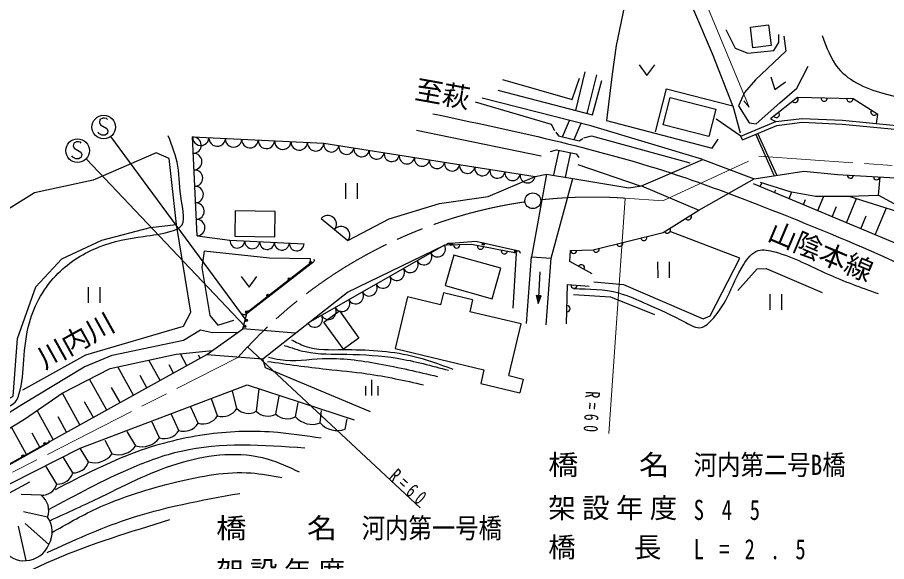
# Model space of a CAD drawing. Units: millimetres, scale not verified. Extents: x 40000 to 680000, y 20000 to 380000.
# Drawn here: x 99824 to 210422, y 264626 to 333853 of the extents above; entities that cross this region are included whole.
import ezdxf
from ezdxf.enums import TextEntityAlignment as Align

# ---------------------------------------------------------------- set-up
doc = ezdxf.new("R2010")
doc.units = ezdxf.units.MM
doc.header["$LTSCALE"] = 1000
doc.linetypes.add('CHAIN', pattern=[18.5, 12, -1.5, 3.5, -1.5])
for name, color, linetype, lineweight in [('M-BGD', 7, 'Continuous', 25), ('M-BMK', 2, 'CHAIN', 13), ('M-BMK-SRVR', 3, 'Continuous', 25), ('M-STR-HTXT', 7, 'Continuous', 13), ('M-STR-STRC', 7, 'Continuous', 25)]:
    doc.layers.add(name, color=color, linetype=linetype, lineweight=lineweight)
doc.layers.add('M-BMK-HTXT', color=7, linetype='Continuous')
doc.layers.add('M-STR-STR1', color=1, linetype='Continuous')
doc.styles.add('ＭＳ ゴシック', font='')
doc.styles.get('ＭＳ ゴシック').set_extended_font_data('MS Gothic')

msp = doc.modelspace()

# ---------------------------------------------------------------- linework, layer by layer
at = {"layer": 'M-BGD'}
for p, q in [((170878, 321999), (172077, 326913)), ((172330, 321622), (173534, 326557)), ((169196, 318663), (170084, 320758)), ((170674, 318307), (171556, 320387)), ((150588, 319498), (166470, 316237)), ((196167, 313640), (193773, 318980)), ((196441, 313762), (194047, 319103)), ((168091, 313837), (168758, 316936)), ((169558, 313521), (170231, 316651)), ((187051, 315761), (193585, 313310)), ((171134, 315140), (179056, 312406)), ((167154, 313924), (165242, 303395)), ((167735, 303210), (170512, 313361)), ((204152, 313889), (214157, 313292)), ((141578, 312764), (141579, 310764)), ((143099, 310764), (143098, 312764)), ((179218, 312433), (186528, 309330)), ((193437, 312726), (229980, 297375)), ((194350, 312342), (194548, 312814)), ((196177, 311575), (196314, 311899)), ((198005, 310807), (198365, 311665)), ((201659, 309272), (202432, 311112)), ((205313, 307737), (206606, 310815)), ((209403, 311220), (212739, 309429)), ((199832, 310039), (200096, 310668)), ((203486, 308504), (204036, 309814)), ((207141, 306969), (207822, 308592)), ((208968, 306202), (210401, 309614)), ((138467, 308265), (141857, 305467)), ((122682, 306062), (126872, 305498)), ((126872, 305498), (136306, 305063)), ((154162, 304868), (136772, 294944)), ((154709, 305120), (155008, 305143)), ((163238, 304222), (163531, 304155)), ((163290, 303881), (162846, 296885)), ((164614, 294917), (165242, 303395)), ((165242, 303395), (167735, 303210)), ((167107, 294733), (167735, 303210)), ((129104, 296276), (137217, 302545)), ((137217, 302545), (137455, 302729)), ((181286, 302738), (181295, 300738)), ((182815, 300744), (182806, 302744)), ((166299, 301496), (166080, 297443)), ((108846, 299525), (108849, 297525)), ((110369, 297528), (110366, 299528)), ((195565, 298661), (195571, 296661)), ((197091, 296666), (197085, 298666)), ((157739, 297930), (157379, 296418)), ((163905, 294865), (157379, 296418)), ((128866, 296092), (129104, 296276)), ((135180, 293689), (128523, 294248)), ((162339, 288286), (163905, 294865)), ((121393, 289550), (120558, 291059)), ((123094, 290490), (122879, 290879)), ((123944, 290961), (131054, 290434)), ((117992, 287669), (116560, 290258)), ((114591, 285787), (112592, 289401)), ((119692, 288609), (119118, 289648)), ((159189, 289036), (158771, 287280)), ((111189, 283906), (109009, 287849)), ((116291, 286728), (115434, 288279)), ((144900, 287752), (144901, 285752)), ((162339, 288286), (164163, 287852)), ((164163, 287852), (163745, 286096)), ((112890, 284847), (111814, 286792)), ((130227, 283746), (130574, 286599)), ((144100, 286952), (144101, 285752)), ((145700, 286952), (145701, 285752)), ((158771, 287280), (163745, 286096)), ((107788, 282025), (105549, 286073)), ((127743, 284092), (127198, 286361)), ((132711, 283400), (133140, 285682)), ((109489, 282966), (108384, 284963)), ((122823, 282223), (121899, 284268)), ((125283, 283158), (124523, 285315)), ((135194, 283053), (135555, 284866)), ((104387, 280144), (102334, 283856)), ((120363, 281289), (119427, 283321)), ((138365, 282259), (138523, 283846)), ((106088, 281084), (105014, 283026)), ((117903, 280355), (116954, 282374)), ((141536, 281465), (141793, 282774)), ((100986, 278263), (99063, 281740)), ((102687, 279203), (101707, 280975)), ((114893, 279343), (113776, 281178)), ((111883, 278331), (111000, 280031)), ((103414, 279510), (103676, 279655)), ((108873, 277319), (107872, 278986)), ((106868, 275900), (105701, 277887)), ((104864, 274481), (103480, 276737)), ((101355, 274731), (96609, 272181)), ((102860, 273062), (100291, 273174)), ((103654, 270288), (100584, 270956)), ((100961, 264757), (99972, 269145)), ((103841, 266811), (100830, 269494))]:
    msp.add_line(p, q, dxfattribs=at)
for points in [[(190844, 322602), (188283, 329210), (183777, 339792), (182034, 342388), (180614, 342393), (178516, 339855), (177035, 335144), (176013, 330263), (175505, 326646)], [(189966, 332292), (191167, 329949), (192751, 329316), (196051, 329637), (196723, 330678), (196728, 331680)], [(197335, 331444), (197588, 329551), (193724, 325914), (192347, 324289), (191557, 322596), (192918, 320437), (193831, 320303), (196843, 322965), (199004, 324848), (200451, 327647)], [(178926, 327828), (179928, 326469), (180926, 327831)], [(175505, 326646), (174795, 320750), (188223, 317197), (188982, 318359)], [(195680, 326288), (196188, 324678), (197573, 325643)], [(160957, 324580), (173015, 321444), (174199, 325828)], [(161549, 325939), (170431, 323397), (171361, 326107)], [(181019, 319303), (182420, 324767), (190844, 322602), (191790, 319175)], [(141857, 305467), (147127, 308228), (153528, 310161), (159718, 311063), (165709, 313615), (167154, 313924), (170512, 313361), (177640, 312166), (179218, 312433), (187051, 315761), (172803, 320073), (158964, 323560)], [(158072, 323115), (167746, 320277), (168160, 319482)], [(209137, 320358), (209296, 321498), (206149, 323500), (199086, 323667), (195645, 320938), (196335, 320599)], [(192068, 318278), (191875, 318739), (188718, 320898)], [(191875, 318739), (196335, 320599), (199670, 321011), (204799, 320781), (215096, 319777)], [(192068, 318278), (196465, 320111), (199690, 320509), (204764, 320282), (215047, 319279)], [(122682, 306062), (122116, 318643), (138816, 317852), (165709, 313615)], [(168342, 319268), (168683, 318787), (171286, 318159), (171768, 318431)], [(171914, 318548), (172876, 318794), (185387, 315360)], [(72971, 279497), (78911, 276659), (81547, 275922), (83596, 276639), (99272, 285680), (99831, 293003), (102168, 299592), (105482, 303141), (110573, 305500), (116716, 307124), (120083, 307506), (119129, 315890), (117482, 316623), (109483, 313159), (102020, 311541), (92162, 305445), (84333, 295183), (80801, 287016), (78789, 279172), (78911, 276659)], [(167646, 316802), (168401, 317005), (170937, 316514), (171278, 316033)], [(186528, 309330), (193585, 313310), (199873, 314306), (204152, 313889)], [(205614, 311129), (209403, 311220), (209600, 313564)], [(194341, 312878), (198096, 311714), (201379, 311107), (205614, 311129), (229448, 303589)], [(172966, 301232), (170100, 302819), (170198, 304209), (173071, 304290), (181976, 306476), (186528, 309330)], [(100529, 286472), (108532, 290925), (120953, 294569), (121884, 296347), (120083, 307506)], [(173186, 300204), (176940, 299882), (187081, 295507), (187966, 295877), (191732, 303231), (182950, 306561)], [(155008, 305143), (158176, 305383), (163238, 304222)], [(144733, 283675), (131412, 289285), (131054, 290434), (141806, 298916), (154162, 304868)], [(163290, 303881), (157602, 304972), (154162, 304868)], [(154428, 304848), (154425, 304888), (154441, 304950), (154467, 305002), (154513, 305055), (154561, 305089), (154629, 305114), (154709, 305120)], [(163531, 304155), (163608, 304137), (163655, 304116), (163707, 304073), (163739, 304035), (163759, 303989), (163775, 303924), (163774, 303873), (163767, 303844)], [(75258, 271866), (85941, 270616), (98435, 276852), (123944, 290961), (128523, 294248), (129042, 296352), (137126, 302630), (137128, 303134), (131922, 303239)], [(131922, 303239), (123602, 304099), (123284, 302038), (124290, 295951), (125316, 294709), (127380, 295319)], [(137539, 303110), (137564, 303078), (137584, 303019), (137591, 302961), (137582, 302891), (137561, 302836), (137518, 302778), (137455, 302729)], [(128295, 300887), (129300, 299531), (130295, 300894)], [(191477, 299123), (193968, 301863), (195089, 301892), (202241, 298840)], [(169696, 294852), (169810, 299856), (172588, 299659)], [(157739, 297930), (154033, 298812), (153673, 297300)], [(153673, 297300), (149450, 298305), (147884, 291727), (159189, 289036)], [(170590, 298598), (175309, 298307), (180903, 296076)], [(128866, 296092), (128803, 296043), (128757, 296021), (128691, 296008), (128641, 296007), (128593, 296020), (128533, 296049), (128494, 296083), (128476, 296107)], [(73459, 277870), (78971, 275273), (82926, 274201), (89539, 277802), (100390, 284620), (108328, 289404), (111898, 290907), (120946, 292783), (123129, 294093), (124645, 293757), (127945, 293809)], [(74247, 275240), (80701, 272649), (82896, 272335), (85434, 273305), (89431, 275923), (100710, 282735), (105522, 286059), (111627, 289192), (120015, 291005), (124643, 291462)], [(77400, 264721), (87186, 268638), (107820, 279058), (129048, 287121), (142676, 282657)], [(103816, 280020), (103836, 279985), (103847, 279923), (103846, 279864), (103826, 279796), (103797, 279746), (103746, 279694), (103676, 279655)], [(86282, 270638), (98471, 276758), (103414, 279510)]]:
    msp.add_lwpolyline(points, dxfattribs=at)
for points in [[(193420, 330000), (193088, 332608), (195393, 332901), (195725, 330294)], [(187817, 318707), (181994, 320172), (182870, 323657), (188694, 322192)], [(132628, 309169), (127547, 309256), (127492, 306023), (132572, 305936)], [(161325, 301932), (155343, 303618), (154247, 299728), (160229, 298043)], [(166080, 297443), (166454, 298424), (165815, 298458)], [(166087, 297562), (166392, 298387), (165873, 298415)], [(166093, 297682), (166330, 298351), (165930, 298372)], [(166100, 297802), (166268, 298314), (165988, 298329)], [(166106, 297922), (166206, 298277), (166046, 298286)], [(166115, 298082), (166143, 298240), (166104, 298243)], [(141297, 291638), (138821, 295088), (140808, 296514), (143285, 293064)]]:
    msp.add_lwpolyline(points, close=True, dxfattribs=at)
for centre, radius in [((155019, 304993), 150), ((155019, 304993), 90), ((155019, 304993), 30), ((159125, 305011), 150), ((159125, 305011), 90), ((159125, 305011), 30), ((163205, 304076), 150), ((163205, 304076), 90), ((163205, 304076), 30), ((137125, 302664), 150), ((137125, 302664), 90), ((137125, 302664), 30), ((134421, 300574), 150), ((134421, 300574), 90), ((134421, 300574), 30), ((131716, 298484), 150), ((131716, 298484), 90), ((131716, 298484), 30), ((129012, 296394), 150), ((129012, 296394), 90), ((129012, 296394), 30), ((103341, 279641), 150), ((103341, 279641), 90), ((103341, 279641), 30), ((100531, 278076), 150), ((100531, 278076), 90), ((100531, 278076), 30)]:
    msp.add_circle(centre, radius, dxfattribs=at)
for centre, radius, start, end in [((198772, 323418), 400, 218.42091, 38.42091), ((202477, 323587), 400, 178.64871, 358.64871), ((205749, 323510), 400, 178.64871, 358.64871), ((208823, 321799), 400, 147.53235, 327.53235), ((196383, 321523), 400, 218.42091, 38.42091), ((123160, 318594), 1045, 177.2869, 357.2869), ((122163, 317595), 1050, 272.57666, 92.57666), ((125247, 318495), 1045, 177.2869, 357.2869), ((127335, 318396), 1045, 177.2869, 357.2869), ((129422, 318297), 1045, 177.2869, 357.2869), ((131510, 318198), 1045, 177.2869, 357.2869), ((133597, 318099), 1045, 177.2869, 357.2869), ((135685, 318000), 1045, 177.2869, 357.2869), ((137772, 317901), 1045, 177.2869, 357.2869), ((139776, 317701), 972, 171.04794, 351.04794), ((141697, 317398), 972, 171.04794, 351.04794), ((122258, 315498), 1050, 272.57666, 92.57666), ((143618, 317095), 972, 171.04794, 351.04794), ((145539, 316793), 972, 171.04794, 351.04794), ((147460, 316490), 972, 171.04794, 351.04794), ((149381, 316188), 972, 171.04794, 351.04794), ((151302, 315885), 972, 171.04794, 351.04794), ((153223, 315582), 972, 171.04794, 351.04794), ((155144, 315280), 972, 171.04794, 351.04794), ((122352, 313401), 1050, 272.57666, 92.57666), ((157064, 314977), 972, 171.04794, 351.04794), ((158985, 314675), 972, 171.04794, 351.04794), ((160906, 314372), 972, 171.04794, 351.04794), ((162827, 314069), 972, 171.04794, 351.04794), ((164748, 313767), 972, 171.04794, 351.04794), ((205819, 313790), 400, 176.58128, 356.58128), ((209154, 313590), 400, 176.58128, 356.58128), ((122446, 311304), 1050, 272.57666, 92.57666), ((122541, 309207), 1050, 272.57666, 92.57666), ((139314, 307565), 1099, 320.4717, 140.4717), ((185191, 308492), 400, 212.08072, 32.08072), ((122635, 307110), 1050, 272.57666, 92.57666), ((141010, 306166), 1099, 320.4717, 140.4717), ((182518, 306816), 400, 212.08072, 32.08072), ((127815, 305455), 944, 177.3585, 357.3585), ((129702, 305367), 944, 177.3585, 357.3585), ((131589, 305280), 944, 177.3585, 357.3585), ((179533, 305877), 400, 193.79735, 13.79735), ((133476, 305193), 944, 177.3585, 357.3585), ((135363, 305106), 944, 177.3585, 357.3585), ((153292, 304372), 1001, 209.71143, 29.71143), ((155700, 304915), 400, 181.73604, 1.73604), ((158756, 304751), 400, 169.14145, 349.14145), ((161779, 304171), 400, 169.14145, 349.14145), ((170598, 304220), 400, 181.60872, 1.60872), ((173460, 304385), 400, 193.79735, 13.79735), ((176469, 305124), 400, 193.79735, 13.79735), ((151553, 303379), 1001, 209.71143, 29.71143), ((149814, 302387), 1001, 209.71143, 29.71143), ((171586, 301997), 400, 331.02131, 151.02131), ((146336, 300402), 1001, 209.71143, 29.71143), ((148075, 301395), 1001, 209.71143, 29.71143), ((144597, 299410), 1001, 209.71143, 29.71143), ((170646, 299796), 400, 175.94703, 355.94703), ((142858, 298417), 1001, 209.71143, 29.71143), ((141119, 297425), 1001, 209.71143, 29.71143), ((139380, 296433), 1001, 209.71143, 29.71143), ((169740, 296800), 400, 268.70019, 88.70019), ((137641, 295440), 1001, 209.71143, 29.71143), ((123430, 284330), 2193, 253.92871, 327.66852), ((125890, 285265), 2193, 253.92871, 327.66852), ((129215, 285575), 2090, 225.19513, 298.93494), ((131699, 285229), 2090, 225.19513, 298.93494), ((134183, 284882), 2090, 225.19513, 298.93494), ((120970, 283396), 2193, 253.92871, 327.66852), ((137368, 285005), 2921, 221.91595, 289.9621), ((140538, 284211), 2921, 221.91595, 289.9621), ((118510, 282462), 2193, 253.92871, 327.66852), ((115674, 282002), 2771, 253.62152, 323.53705), ((112664, 280990), 2771, 253.62152, 323.53705), ((109654, 279978), 2771, 253.62152, 323.53705), ((106924, 277946), 2046, 268.42889, 342.1687), ((104920, 276527), 2046, 268.42889, 342.1687), ((102916, 275108), 2046, 268.42889, 342.1687), ((101408, 271145), 2405, 339.11145, 52.8512), ((100971, 268400), 3281, 331.03137, 35.12646), ((100730, 268128), 3378, 273.91699, 337.06), ((100594, 267652), 2918, 209.1568, 277.23529)]:
    msp.add_arc(centre, radius, start, end, dxfattribs=at)
for points, knots in [([(202220, 331536), (202769, 330038), (203318, 328540), (204274, 327386), (205708, 325653), (208058, 324695), (210387, 324081), (214829, 322910), (219191, 322991), (223584, 322818), (228940, 322749), (234109, 322200), (239372, 322062), (242880, 322064), (246381, 322210), (249901, 322622), (252717, 322951), (255544, 323450), (258107, 324573), (259515, 325189), (260843, 325994), (262172, 326799)], [0, 0, 0, 0, 1, 1, 1, 2, 2, 2, 3, 3, 3, 4, 4, 4, 5, 5, 5, 6, 6, 6, 7, 7, 7, 7]), ([(152667, 321597), (162869, 319446), (173071, 317294), (182950, 314064), (186569, 312880), (190144, 311552), (193701, 310178), (199389, 307981), (205029, 305668), (210591, 303181), (216490, 300543), (222302, 297710), (228114, 294878)], [0, 0, 0, 0, 1, 1, 1, 2, 2, 2, 3, 3, 3, 4, 4, 4, 4]), ([(73219, 278667), (74593, 277920), (75967, 277173), (77419, 276531), (78603, 276008), (79840, 275555), (81118, 275487), (81898, 275446), (82694, 275548), (83451, 275752), (85194, 276225), (86727, 277229), (88262, 278201), (91400, 280374), (94191, 282592), (97957, 284058), (98618, 284321), (99310, 284554), (99675, 285080), (99839, 285315), (99937, 285608), (100022, 285902), (100448, 287356), (100549, 288808), (100657, 290288), (100759, 291896), (100933, 293472), (101363, 295018), (101982, 297366), (103280, 299578), (105024, 301312), (106504, 302791), (108314, 303924), (110250, 304651), (112067, 305356), (113946, 305761), (115880, 305999), (117043, 306160), (118177, 306293), (119380, 306647), (119818, 306772), (120265, 306927), (120548, 307191), (121267, 307864), (120895, 309253), (120699, 310483), (120434, 312156), (120496, 313535), (120238, 314942), (120005, 316209), (119512, 317499), (119019, 318788)], [0, 0, 0, 0, 1, 1, 1, 2, 2, 2, 3, 3, 3, 4, 4, 4, 5, 5, 5, 6, 6, 6, 7, 7, 7, 8, 8, 8, 9, 9, 9, 10, 10, 10, 11, 11, 11, 12, 12, 12, 13, 13, 13, 14, 14, 14, 15, 15, 15, 16, 16, 16, 17, 17, 17, 17]), ([(170602, 299352), (172542, 299329), (174483, 299305), (176330, 298797), (177555, 298461), (178738, 297911), (179880, 297403), (181529, 296669), (183090, 296021), (184858, 295047), (185515, 294681), (186199, 294275), (186818, 294402), (187264, 294495), (187676, 294865), (188042, 295246), (188973, 296196), (189641, 297198), (190178, 298315), (190839, 299685), (191348, 301025), (192211, 302392), (192692, 303175), (193297, 303950), (194076, 304189), (194713, 304387), (195473, 304223), (196197, 304021), (198659, 303333), (200704, 302207), (202872, 301234), (204951, 300300), (207143, 299506), (209335, 298713)], [0, 0, 0, 0, 1, 1, 1, 2, 2, 2, 3, 3, 3, 4, 4, 4, 5, 5, 5, 6, 6, 6, 7, 7, 7, 8, 8, 8, 9, 9, 9, 10, 10, 10, 11, 11, 11, 11]), ([(133767, 292137), (134656, 291832), (135545, 291526), (136454, 291335), (138176, 290972), (139970, 291019), (141754, 290996), (143911, 290968), (146052, 290837), (148160, 290495), (150358, 290138), (152519, 289551), (154681, 288964)], [0, 0, 0, 0, 1, 1, 1, 2, 2, 2, 3, 3, 3, 4, 4, 4, 4]), ([(134680, 292845), (135251, 292549), (135822, 292253), (136417, 292047), (137939, 291520), (139619, 291581), (141281, 291592), (144254, 291611), (147167, 291470), (149981, 290804), (151759, 290383), (153497, 289751), (155236, 289120)], [0, 0, 0, 0, 1, 1, 1, 2, 2, 2, 3, 3, 3, 4, 4, 4, 4]), ([(131662, 290089), (134162, 289735), (136663, 289382), (139174, 289108), (140876, 288923), (142583, 288774), (144275, 288533), (146706, 288187), (149107, 287653), (151509, 287118)], [0, 0, 0, 0, 1, 1, 1, 2, 2, 2, 3, 3, 3, 3]), ([(131783, 290642), (132269, 290519), (132755, 290396), (133245, 290320), (135007, 290045), (136822, 290374), (138626, 290455), (141048, 290565), (143449, 290230), (145823, 289792), (148333, 289330), (150813, 288755), (153293, 288179)], [0, 0, 0, 0, 1, 1, 1, 2, 2, 2, 3, 3, 3, 4, 4, 4, 4]), ([(104665, 273802), (108073, 275567), (111481, 277331), (115076, 278639), (118024, 279711), (121097, 280476), (124217, 280884), (127114, 281262), (130052, 281332), (132955, 281083), (134800, 280925), (136631, 280639), (138462, 280352)], [0, 0, 0, 0, 1, 1, 1, 2, 2, 2, 3, 3, 3, 4, 4, 4, 4]), ([(103868, 271286), (107282, 273133), (110696, 274980), (114280, 276517), (116355, 277407), (118488, 278193), (120665, 278694), (125749, 279865), (131080, 279483), (136410, 279101)], [0, 0, 0, 0, 1, 1, 1, 2, 2, 2, 3, 3, 3, 3]), ([(104019, 269869), (106210, 270869), (108400, 271869), (110565, 272912), (113908, 274520), (117191, 276228), (120817, 277277), (124330, 278293), (128164, 278689), (131603, 277704), (133009, 277302), (134349, 276668), (135689, 276034)], [0, 0, 0, 0, 1, 1, 1, 2, 2, 2, 3, 3, 3, 4, 4, 4, 4]), ([(104170, 268294), (106040, 269365), (107909, 270436), (109850, 271340), (113104, 272856), (116559, 273904), (120098, 274761), (123216, 275517), (126399, 276124), (129549, 275902), (130864, 275810), (132173, 275572), (133482, 275335)], [0, 0, 0, 0, 1, 1, 1, 2, 2, 2, 3, 3, 3, 4, 4, 4, 4]), ([(103609, 265777), (106933, 267304), (110258, 268831), (113702, 269986), (118362, 271548), (123242, 272430), (128121, 273311)], [0, 0, 0, 0, 1, 1, 1, 2, 2, 2, 2]), ([(81164, 252164), (83749, 253680), (86334, 255197), (88929, 256707), (94019, 259670), (99149, 262612), (104550, 264907), (109298, 266926), (114255, 268444), (119212, 269963)], [0, 0, 0, 0, 1, 1, 1, 2, 2, 2, 3, 3, 3, 3])]:
    msp.add_open_spline(points, degree=3, knots=knots, dxfattribs=at)
at = {"layer": 'M-BMK'}
for points in [[(177144, 310860), (181956, 310527), (194148, 316191), (219629, 314411)], [(87147, 269879), (127856, 290572), (129122, 291929)]]:
    msp.add_lwpolyline(points, dxfattribs=at)
for start, end in [(86.0379, 96.31278), (98.22266, 136.99292)]:
    msp.add_arc((172998, 251004), 60000, start, end, dxfattribs=at)
at = {"layer": 'M-BMK-SRVR'}
msp.add_circle((165408, 310522), 1000, dxfattribs=at)
at = {"layer": 'M-STR-HTXT'}
for p, q in [((192914, 322412), (192273, 323230)), ((175071, 280932), (177144, 310860)), ((129122, 291929), (151060, 271466))]:
    msp.add_line(p, q, dxfattribs=at)
msp.add_lwpolyline([(192914, 322412), (181030, 351176), (155680, 351176)], dxfattribs=at)
at = {"layer": 'M-STR-STRC'}
for p, q in [((128941, 295326), (111712, 318707)), ((108623, 315823), (128750, 294565))]:
    msp.add_line(p, q, dxfattribs=at)
for points in [[(111284, 320863), (111164, 320983), (110924, 321043), (110684, 321043), (110324, 320863), (110264, 320503), (110384, 320203), (111224, 319723), (111344, 319423), (111284, 319063), (110984, 318883), (110564, 318883), (110204, 319063), (110084, 319243)], [(107960, 317860), (107840, 317980), (107600, 318040), (107360, 318040), (107000, 317860), (106940, 317500), (107060, 317200), (107900, 316720), (108020, 316420), (107960, 316060), (107660, 315880), (107240, 315880), (106880, 316060), (106760, 316240)]]:
    msp.add_lwpolyline(points, dxfattribs=at)
for centre, radius in [((110804, 319903), 1500), ((107480, 316900), 1500), ((128941, 295326), 150), ((128941, 295326), 90), ((128941, 295326), 30), ((128750, 294565), 150), ((128750, 294565), 90), ((128750, 294565), 30)]:
    msp.add_circle(centre, radius, dxfattribs=at)

# ---------------------------------------------------------------- texts
at = {"layer": 'M-BMK-HTXT', "style": 'ＭＳ ゴシック'}
for s, rotation, p in [('至萩', 349.8, (150139, 322739)), ('山陰本線', 337.1, (194818, 304932)), ('川内川', 29.1, (103656, 288402))]:
    msp.add_text(s, height=2566, rotation=rotation, dxfattribs=at).set_placement(p, align=Align.BOTTOM_LEFT)
at = {"layer": 'M-STR-HTXT', "char_height": 1833, "attachment_point": 7, "style": 'ＭＳ ゴシック'}
for insert, rotation in [((172112, 286343), 266.9), ((146959, 275206), 318.4)]:
    msp.add_mtext('\\T1.65;\\W0.7;R=60', dxfattribs=dict(at, insert=insert, rotation=rotation))
at = {"layer": 'M-STR-STR1', "style": 'ＭＳ ゴシック'}
for s, width, p in [('橋\u3000\u3000名', 1.1, (167364, 274882)), ('河内第二号B橋', 0.85, (185878, 274882)), ('橋\u3000\u3000名', 1.1, (125116, 266838)), ('河内第一号橋', 0.85, (143630, 266838))]:
    msp.add_text(s, height=2566, dxfattribs=dict(at, width=width)).set_placement(p, align=Align.BOTTOM_LEFT)
at = {"layer": 'M-STR-STR1', "char_height": 2566, "attachment_point": 7, "style": 'ＭＳ ゴシック'}
for s, insert in [('\\T1.23;架設年度\\~', (167364, 269882)), ('\\T2.72;\\W0.75;S45', (185878, 269882)), ('\\T1.56;橋\\~\\~長', (167364, 264882)), ('\\T2.47;\\W0.75;L=2.5', (185878, 264882)), ('\\T1.23;架設年度\\~', (125116, 261838))]:
    msp.add_mtext(s, dxfattribs=dict(at, insert=insert))

doc.saveas('drawing.dxf')
